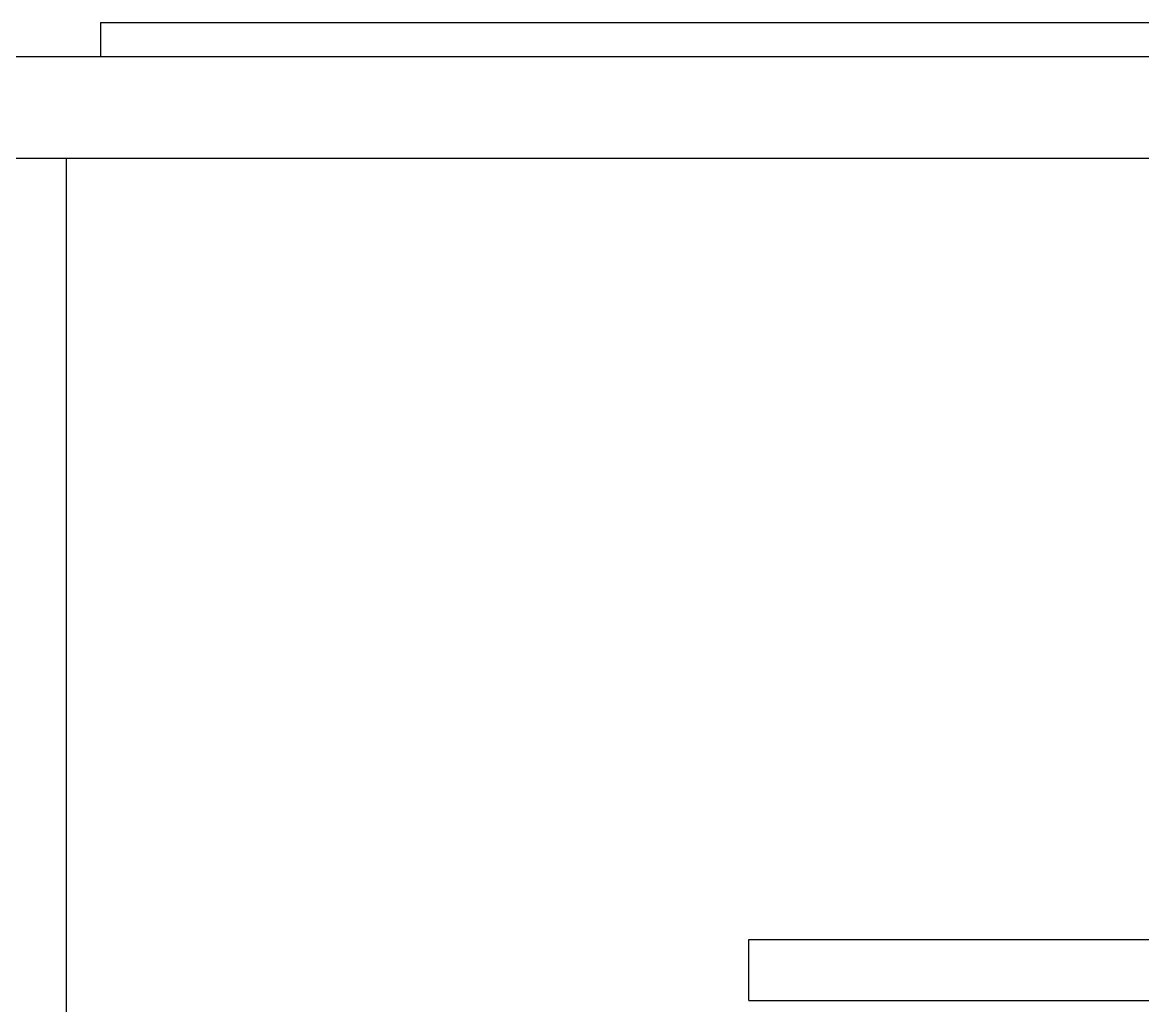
# Model space of a CAD drawing. Header units: millimetres. Extents: x 976 to 9349, y -714 to 2211.
# Drawn here: x 6579.01 to 6612, y -624.76 to -595.81 of the extents above; entities that cross this region are included whole.
import ezdxf

# ---------------------------------------------------------------- set-up
doc = ezdxf.new("R2010")
doc.units = ezdxf.units.MM
for name, color, linetype in [('Meble', 42, 'Continuous'), ('Meble wnętrze', 52, 'Continuous'), ('Płytki', 254, 'Continuous'), ('Urządzenia', 183, 'Continuous')]:
    doc.layers.add(name, color=color, linetype=linetype)

# ---------------------------------------------------------------- blocks, each defined once
blk = doc.blocks.new('Z$W@#12423')
for p, q in [((0, 1), (0, 0)), ((0, 1), (78, 1)), ((78, 1), (78, 0)), ((0, 0), (78, 0))]:
    blk.add_line(p, q)
blk = doc.blocks.new('Z$W@#22725')
for p, q in [((0, 0), (0, 88.9)), ((0, 88.9), (80, 88.9))]:
    blk.add_line(p, q)
blk = doc.blocks.new('Z$W@#23851')
for p, q in [((0, 1.8), (15, 1.8)), ((0, 0), (0, 1.8)), ((15, 0), (15, 1.8)), ((0, 0), (15, 0))]:
    blk.add_line(p, q)
blk = doc.blocks.new('Z$W@#2324')
for p, q in [((0, 3), (251, 3)), ((0, 0), (251, 0))]:
    blk.add_line(p, q)

msp = doc.modelspace()

# ---------------------------------------------------------------- linework, layer by layer
at = {"layer": 'Płytki'}
msp.add_line((6530.305, -596.81), (6781.305, -596.81), dxfattribs=at)

# ---------------------------------------------------------------- block references
at = {"layer": 'Meble'}
for name, p in [('Z$W@#2324', (6530.305, -599.81)), ('Z$W@#22725', (6580.305, -688.71))]:
    msp.add_blockref(name, p, dxfattribs=at)
at = {"layer": 'Meble wnętrze'}
msp.add_blockref('Z$W@#23851', (6600.405, -624.61), dxfattribs=at)
at = {"layer": 'Urządzenia'}
msp.add_blockref('Z$W@#12423', (6581.305, -596.81), dxfattribs=at)

doc.saveas('drawing.dxf')
